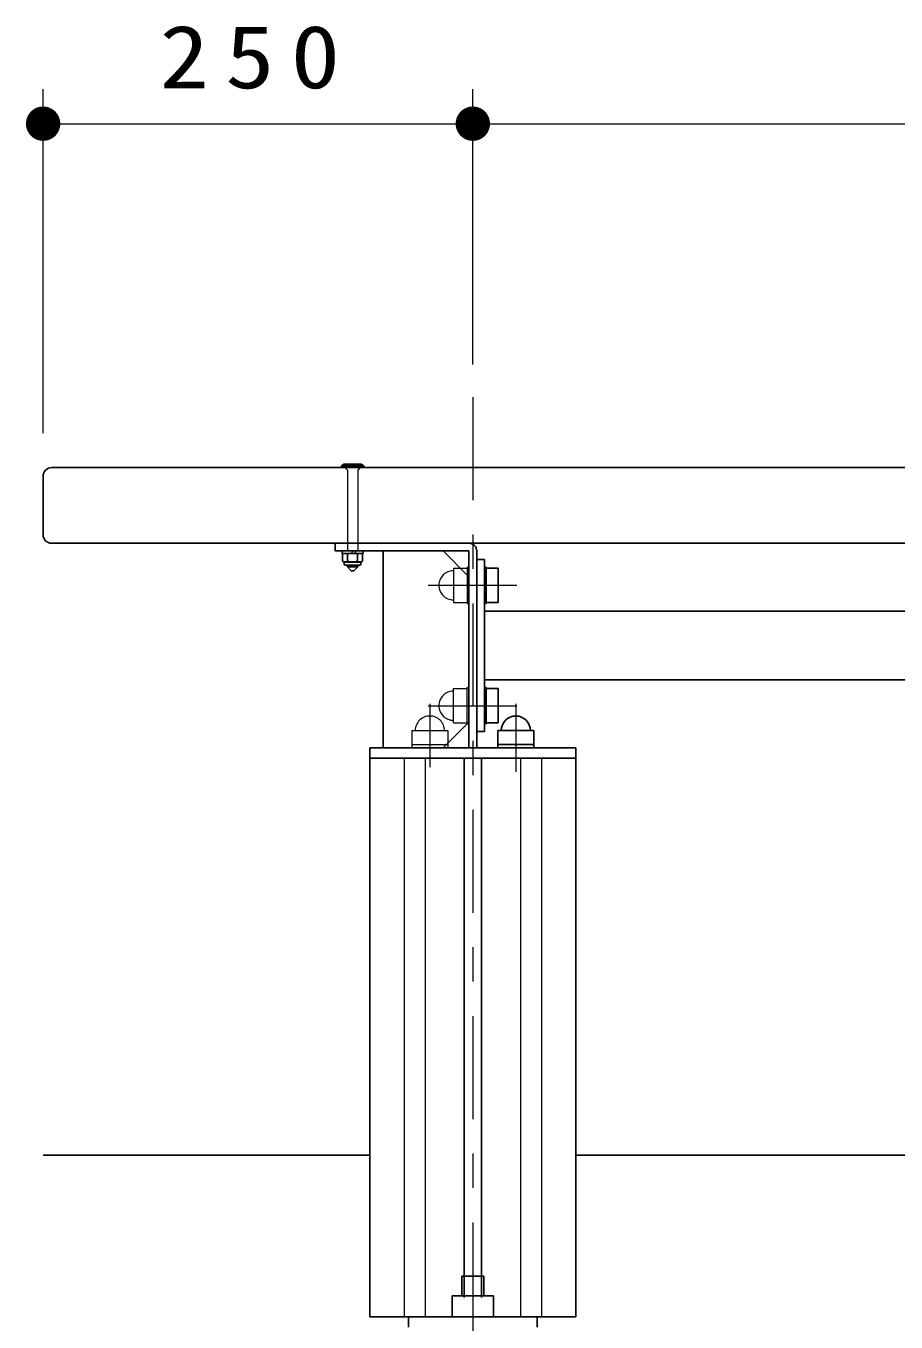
# Model space of a CAD drawing. Units: millimetres on the paper, scale 1:20. Extents: x -365 to 4, y -33 to 257.
# Drawn here: x -314.84 to -289.52, y 106.5 to 144.2 of the extents above; entities that cross this region are included whole.
import ezdxf

# ---------------------------------------------------------------- set-up
doc = ezdxf.new("R2010")
doc.units = ezdxf.units.MM
doc.linetypes.add('USER1', pattern=[4.5, 2.5, -2])
doc.linetypes.add('USER2', pattern=[6, 3, -1, 1, -1])
doc.layers.add('CLASS1', color=7, linetype='Continuous', lineweight=25)
doc.styles.add('ＭＳ ゴシック', font='')
doc.styles.get('ＭＳ ゴシック').set_extended_font_data('MS Gothic')

# ---------------------------------------------------------------- blocks, each defined once
blk = doc.blocks.new('filled_dot')
at = {"color": 0, "linetype": 'Continuous', "lineweight": -2, "const_width": 1.25}
blk.add_lwpolyline([(-0.625, 0, 1), (0.625, 0, 1)], format="xyb", close=True, dxfattribs=at)

msp = doc.modelspace()

# ---------------------------------------------------------------- linework, layer by layer
at = {"layer": 'CLASS1', "lineweight": 13}
for p, q in [((-314.336, 132.353), (-314.336, 142.353)), ((-301.836, 134.353), (-301.836, 142.353)), ((-314.336, 141.353), (-301.836, 141.353)), ((-301.836, 141.353), (-236.836, 141.353)), ((-303.836, 122.903), (-303.836, 106.653)), ((-303.221, 122.903), (-303.221, 106.653)), ((-300.451, 122.903), (-300.451, 106.653)), ((-299.836, 122.903), (-299.836, 106.653))]:
    msp.add_line(p, q, dxfattribs=at)
at = {"layer": 'CLASS1', "linetype": 'USER2', "lineweight": 13}
for p, q in [((-301.836, 133.403), (-301.836, 107.278)), ((-303.135, 127.928), (-300.553, 127.928)), ((-303.135, 124.428), (-300.553, 124.428)), ((-303.086, 124.479), (-303.086, 122.64)), ((-300.586, 124.479), (-300.586, 122.501)), ((-301.836, 108.555), (-301.836, 99.836))]:
    msp.add_line(p, q, dxfattribs=at)
at = {"layer": 'CLASS1'}
for p, q in [((-314.086, 131.353), (-269.336, 131.353)), ((-314.336, 131.103), (-314.336, 129.403)), ((-314.086, 129.153), (-269.336, 129.153)), ((-305.836, 129.153), (-305.836, 128.928)), ((-305.836, 128.928), (-301.949, 128.928)), ((-304.449, 128.928), (-304.449, 123.203)), ((-302.699, 128.928), (-301.949, 128.178)), ((-301.949, 128.928), (-301.949, 123.203)), ((-301.724, 128.928), (-301.724, 123.203)), ((-301.724, 128.678), (-301.499, 128.678)), ((-301.499, 128.678), (-301.499, 123.678)), ((-301.449, 128.453), (-301.499, 128.453)), ((-301.449, 128.453), (-301.449, 127.403)), ((-301.099, 128.428), (-301.449, 128.428)), ((-301.099, 128.428), (-301.099, 127.428)), ((-301.449, 127.403), (-301.499, 127.403)), ((-301.099, 127.428), (-301.449, 127.428)), ((-301.499, 127.178), (-237.174, 127.178)), ((-301.499, 125.178), (-237.174, 125.178)), ((-301.449, 124.953), (-301.499, 124.953)), ((-301.449, 123.903), (-301.449, 124.953)), ((-301.099, 124.928), (-301.449, 124.928)), ((-301.099, 123.928), (-301.099, 124.928)), ((-301.949, 123.953), (-302.699, 123.203)), ((-301.724, 123.678), (-301.499, 123.678)), ((-301.449, 123.903), (-301.499, 123.903)), ((-301.099, 123.928), (-301.449, 123.928)), ((-301.111, 123.703), (-301.111, 123.203)), ((-301.111, 123.703), (-300.061, 123.703)), ((-300.061, 123.703), (-300.061, 123.203)), ((-301.111, 123.303), (-300.061, 123.303)), ((-304.836, 123.203), (-298.836, 123.203)), ((-304.836, 123.203), (-304.836, 106.653)), ((-304.836, 122.903), (-298.836, 122.903)), ((-302.086, 122.903), (-302.086, 107.218)), ((-301.586, 122.903), (-301.586, 107.218)), ((-298.836, 123.203), (-298.836, 106.653)), ((-314.336, 111.353), (-304.836, 111.353)), ((-298.836, 111.353), (-224.336, 111.353)), ((-302.154, 107.841), (-302.154, 107.268)), ((-302.154, 107.841), (-301.519, 107.841)), ((-301.519, 107.841), (-301.519, 107.268)), ((-302.441, 107.268), (-302.441, 106.653)), ((-302.441, 107.268), (-301.231, 107.268)), ((-301.231, 107.268), (-301.231, 106.674)), ((-304.836, 106.653), (-298.836, 106.653)), ((-303.711, 106.653), (-303.711, 106.353)), ((-299.961, 106.653), (-299.961, 106.353))]:
    msp.add_line(p, q, dxfattribs=at)
at = {"layer": 'CLASS1', "color": 211}
for p, q in [((-305.661, 131.403), (-305.586, 131.453)), ((-305.661, 131.403), (-305.011, 131.403)), ((-305.661, 131.403), (-305.661, 131.353)), ((-305.661, 131.353), (-305.011, 131.353)), ((-305.586, 131.453), (-305.086, 131.453)), ((-305.086, 131.453), (-305.011, 131.403)), ((-305.011, 131.403), (-305.011, 131.353)), ((-305.641, 128.928), (-305.031, 128.928)), ((-305.641, 128.928), (-305.641, 128.853)), ((-305.386, 128.853), (-305.311, 128.928)), ((-305.286, 128.853), (-305.211, 128.928)), ((-305.031, 128.928), (-305.031, 128.853)), ((-305.641, 128.853), (-305.031, 128.853)), ((-305.625, 128.853), (-305.625, 128.628)), ((-305.581, 128.603), (-305.625, 128.628)), ((-305.581, 128.603), (-305.581, 128.553)), ((-305.091, 128.603), (-305.581, 128.603)), ((-305.48, 128.853), (-305.48, 128.628)), ((-305.192, 128.853), (-305.192, 128.628)), ((-305.091, 128.603), (-305.047, 128.628)), ((-305.091, 128.603), (-305.091, 128.553)), ((-305.047, 128.853), (-305.047, 128.628)), ((-305.541, 128.513), (-305.131, 128.513)), ((-305.486, 128.513), (-305.486, 128.466)), ((-305.486, 128.466), (-305.374, 128.353)), ((-305.186, 128.466), (-305.486, 128.466)), ((-305.374, 128.353), (-305.299, 128.353)), ((-305.186, 128.466), (-305.299, 128.353)), ((-305.186, 128.513), (-305.186, 128.466))]:
    msp.add_line(p, q, dxfattribs=at)
at = {"layer": 'CLASS1', "color": 211, "linetype": 'USER1', "lineweight": 13}
for p, q in [((-305.561, 131.353), (-305.486, 131.278)), ((-305.486, 131.278), (-305.486, 128.928)), ((-305.111, 131.353), (-305.186, 131.278)), ((-305.186, 131.278), (-305.186, 128.928))]:
    msp.add_line(p, q, dxfattribs=at)
at = {"layer": 'CLASS1', "linetype": 'USER1', "lineweight": 13}
for p, q in [((-302.399, 128.428), (-301.999, 128.428)), ((-302.399, 128.428), (-302.399, 127.428)), ((-301.999, 128.453), (-301.949, 128.453)), ((-301.999, 128.453), (-301.999, 127.403)), ((-302.399, 127.428), (-301.999, 127.428)), ((-301.999, 127.403), (-301.949, 127.403)), ((-302.399, 124.928), (-301.999, 124.928)), ((-302.399, 123.928), (-302.399, 124.928)), ((-301.999, 124.953), (-301.949, 124.953)), ((-301.999, 123.903), (-301.999, 124.953)), ((-303.611, 123.703), (-303.611, 123.203)), ((-303.611, 123.703), (-302.561, 123.703)), ((-302.561, 123.703), (-302.561, 123.203)), ((-302.399, 123.928), (-301.999, 123.928)), ((-301.999, 123.903), (-301.949, 123.903)), ((-303.611, 123.303), (-302.561, 123.303))]:
    msp.add_line(p, q, dxfattribs=at)
at = {"layer": 'CLASS1'}
for centre, radius, start, end in [((-314.086, 131.103), 0.25, 90, 180), ((-314.086, 129.403), 0.25, 180, 270), ((-301.949, 128.928), 0.225, 0, 90), ((-300.586, 123.703), 0.425, 0, 180)]:
    msp.add_arc(centre, radius, start, end, dxfattribs=at)
at = {"layer": 'CLASS1', "color": 211}
for centre, radius, start, end in [((-305.553, 128.747), 0.139, 238.7028, 301.2971), ((-305.541, 128.553), 0.04, 180, 270), ((-305.336, 129.133), 0.525, 254.0541, 285.9459), ((-305.12, 128.747), 0.139, 238.7029, 301.2972), ((-305.131, 128.553), 0.04, 270, 0)]:
    msp.add_arc(centre, radius, start, end, dxfattribs=at)
at = {"layer": 'CLASS1', "linetype": 'USER1', "lineweight": 13}
for centre, start, end in [((-302.399, 127.928), 90, 270), ((-302.399, 124.428), 90, 270), ((-303.086, 123.703), 0, 180)]:
    msp.add_arc(centre, 0.425, start, end, dxfattribs=at)

# ---------------------------------------------------------------- block references
at = {"layer": 'CLASS1', "lineweight": 13, "xscale": 0.4, "yscale": 0.4}
msp.add_blockref('filled_dot', (-314.336, 141.353), dxfattribs=at)
at = {"layer": 'CLASS1', "lineweight": 13, "xscale": 0.4, "yscale": 0.4, "rotation": 180}
msp.add_blockref('filled_dot', (-301.836, 141.353), dxfattribs=at)

# ---------------------------------------------------------------- texts
at = {"layer": 'CLASS1', "insert": (-308.086, 142.353), "char_height": 1.833, "attachment_point": 8, "style": 'ＭＳ ゴシック'}
msp.add_mtext('\\T1.33;\\W1.15;250', dxfattribs=at)

doc.saveas('drawing.dxf')
